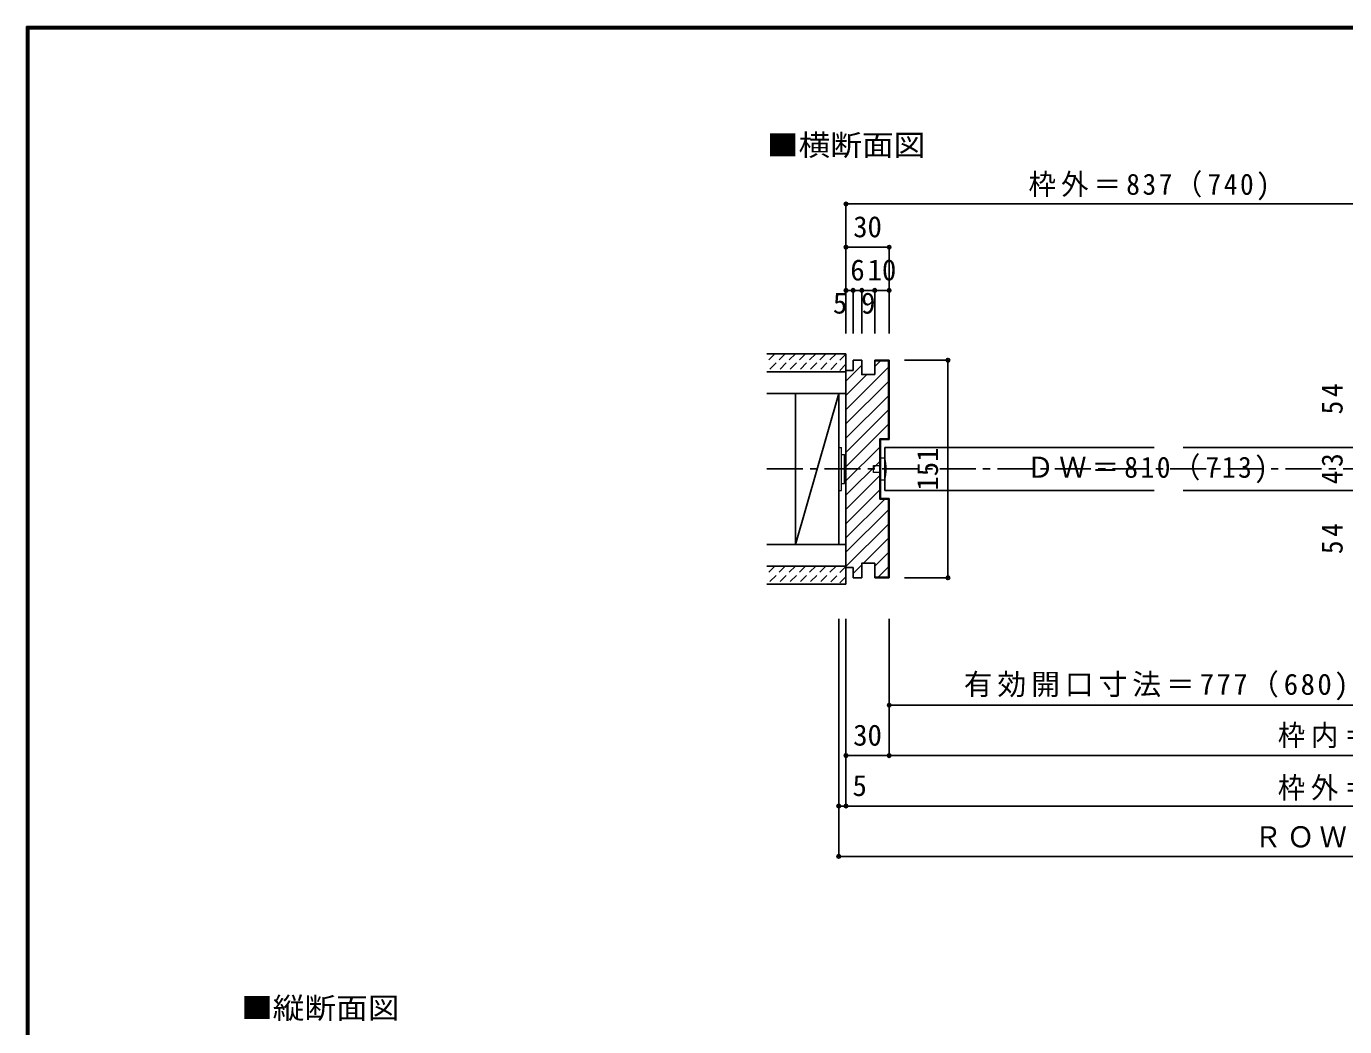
# Model space of a CAD drawing. Units: millimetres at full size, sheet at 1:5. Extents: x -973 to 977, y -718 to 696.
# Drawn here: x -973 to -58, y 1 to 696 of the extents above; entities that cross this region are included whole.
import ezdxf
from ezdxf.enums import TextEntityAlignment as Align

# ---------------------------------------------------------------- set-up
doc = ezdxf.new("R2010")
doc.units = ezdxf.units.MM
doc.header["$LTSCALE"] = 5
doc.header["$PDMODE"] = 32
doc.header["$PDSIZE"] = 2.5
doc.linetypes.add('CHAIN1', pattern=[8, 5, -1, 1, -1])
doc.linetypes.add('DASHED1', pattern=[1.8, 1.2, -0.6])
doc.layers.add('0-0_補助線', color=7, linetype='Continuous', lineweight=18)
doc.layers.add('0-7_金物', color=7, linetype='Continuous', lineweight=18)
for name, color, linetype in [('0-1_通り芯', 4, 'CHAIN1'), ('0-2_柱', 7, 'Continuous'), ('0-3_仕上げ', 2, 'Continuous'), ('0-4_枠', 3, 'Continuous'), ('0-6_扉', 6, 'Continuous'), ('0-A_文字', 7, 'Continuous'), ('0-B_寸法', 7, 'Continuous'), ('0-C_ハッチ', 4, 'DASHED1'), ('F-1_枠', 6, 'Continuous')]:
    doc.layers.add(name, color=color, linetype=linetype)
doc.styles.add('ＭＳ ゴシック', font='')
doc.styles.get('ＭＳ ゴシック').set_extended_font_data('MS Gothic')

msp = doc.modelspace()

# ---------------------------------------------------------------- linework, layer by layer
at = {"layer": '0-0_補助線'}
for p, q in [((-409.366, 373.5), (-409.366, 403.5)), ((-409.366, 403.5), (-407.366, 403.5)), ((-407.366, 373.5), (-407.366, 403.5)), ((-407.366, 398.5), (-405.366, 398.5)), ((-405.366, 378.5), (-405.366, 398.5)), ((-405.366, 397.5), (-404.359, 397.5)), ((-407.366, 378.5), (-405.366, 378.5)), ((-405.366, 379.5), (-404.359, 379.5)), ((-409.366, 373.5), (-407.366, 373.5))]:
    msp.add_line(p, q, dxfattribs=at)
at = {"layer": '0-1_通り芯'}
msp.add_line((-459.276, 388.5), (462.672, 388.5), dxfattribs=at)
at = {"layer": '0-2_柱'}
for p, q in [((-409.366, 441), (-439.366, 336)), ((-439.366, 441), (-439.366, 336)), ((-409.366, 441), (-439.366, 441)), ((-409.366, 336), (-409.366, 441)), ((-439.366, 336), (-409.366, 336))]:
    msp.add_line(p, q, dxfattribs=at)
at = {"layer": '0-3_仕上げ'}
for p, q in [((-459.276, 468.5), (-404.366, 468.5)), ((-404.366, 468.5), (-404.366, 456)), ((-459.276, 456), (-404.366, 456)), ((-404.366, 441), (-404.366, 456)), ((-459.276, 441), (-404.366, 441)), ((-459.276, 336), (-404.366, 336)), ((-404.366, 336), (-404.366, 321)), ((-459.276, 321), (-404.366, 321)), ((-404.366, 321), (-404.366, 308.5)), ((-459.276, 308.5), (-404.366, 308.5))]:
    msp.add_line(p, q, dxfattribs=at)
at = {"layer": '0-4_枠'}
for p, q in [((-393.366, 464), (-399.366, 464)), ((-399.366, 457), (-399.366, 464)), ((-384.366, 464), (-374.366, 464)), ((-384.366, 454), (-384.366, 464)), ((-384.366, 463.5), (-374.866, 463.5)), ((-374.866, 463.5), (-374.866, 409.5)), ((-374.366, 464), (-374.366, 409)), ((-399.366, 457), (-404.366, 457)), ((-404.366, 457), (-404.366, 320)), ((-380.866, 409.5), (-374.866, 409.5)), ((-380.866, 409.5), (-380.866, 367.5)), ((-380.366, 409), (-374.366, 409)), ((-380.866, 367.5), (-374.866, 367.5)), ((-374.866, 313.5), (-374.866, 367.5)), ((-374.366, 313), (-374.366, 368)), ((-384.366, 323), (-384.366, 313)), ((-399.366, 320), (-404.366, 320)), ((-399.366, 320), (-399.366, 313)), ((-393.366, 313), (-399.366, 313)), ((-384.366, 313.5), (-374.866, 313.5)), ((-384.366, 313), (-374.366, 313))]:
    msp.add_line(p, q, dxfattribs=at)
for points in [[(-384.366, 454), (-393.366, 454), (-393.366, 464)], [(-380.366, 409), (-380.366, 368), (-374.366, 368)], [(-384.366, 323), (-393.366, 323), (-393.366, 313)]]:
    msp.add_lwpolyline(points, dxfattribs=at)
at = {"layer": '0-6_扉'}
for p, q in [((-377.366, 373.5), (-377.366, 403.5)), ((-377.366, 403.5), (-190.357, 403.5)), ((-170.357, 403.5), (16.653, 403.5)), ((-377.366, 373.5), (-190.357, 373.5)), ((-170.357, 373.5), (16.653, 373.5))]:
    msp.add_line(p, q, dxfattribs=at)
at = {"layer": '0-7_金物'}
for p, q in [((-380.366, 396), (-380.366, 381)), ((-377.366, 396), (-380.366, 396)), ((-385.366, 391), (-380.366, 391)), ((-385.366, 386), (-385.366, 391)), ((-380.366, 386), (-385.366, 386)), ((-380.366, 381), (-377.366, 381))]:
    msp.add_line(p, q, dxfattribs=at)
msp.add_arc((-404.991, 388.5), 28.625, 344.81071, 15.18929, dxfattribs=at)
at = {"layer": '0-B_寸法', "color": 4}
for p, q in [((-404.366, 572.5), (-404.366, 482.5)), ((-404.366, 572.5), (16.653, 572.5)), ((-404.366, 542.5), (-374.366, 542.5)), ((-374.366, 542.5), (-374.366, 482.5)), ((-404.366, 512.5), (-374.366, 512.5)), ((-399.366, 512.5), (-399.366, 482.5)), ((-393.366, 512.5), (-393.366, 482.5)), ((-384.366, 512.5), (-384.366, 482.5)), ((-333.565, 464), (-363.629, 464)), ((-333.565, 314), (-333.565, 463)), ((-333.565, 313), (-363.629, 313)), ((-409.366, 154.5), (-409.366, 284.5)), ((-404.366, 284.5), (-404.366, 154.5)), ((-404.366, 154.5), (-404.366, 284.5)), ((-374.366, 284.5), (-374.366, 189.5)), ((-374.366, 224.5), (383.672, 224.5)), ((-404.366, 189.5), (407.672, 189.5)), ((-409.366, 119.5), (-409.366, 154.5)), ((-409.366, 154.5), (-404.366, 154.5)), ((-404.366, 154.5), (407.672, 154.5)), ((-409.366, 119.5), (412.672, 119.5))]:
    msp.add_line(p, q, dxfattribs=at)
at = {"layer": '0-B_寸法'}
for p in [(-404.366, 572.5), (-404.366, 542.5), (-374.366, 542.5), (-404.366, 512.5), (-399.366, 512.5), (-393.366, 512.5), (-384.366, 512.5), (-374.366, 512.5), (-333.565, 464), (-333.565, 313), (-374.366, 224.5), (-404.366, 189.5), (-374.366, 189.5), (-409.366, 154.5), (-404.366, 154.5), (-409.366, 119.5)]:
    msp.add_point(p, dxfattribs=at)
at = {"layer": '0-C_ハッチ'}
for p, q in [((-453.646, 468.5), (-459.276, 462.869)), ((-446.575, 468.5), (-459.075, 456)), ((-439.504, 468.5), (-452.004, 456)), ((-432.433, 468.5), (-444.933, 456)), ((-425.362, 468.5), (-437.862, 456)), ((-418.291, 468.5), (-430.791, 456)), ((-411.22, 468.5), (-423.72, 456)), ((-404.366, 468.282), (-416.649, 456)), ((-404.366, 461.211), (-409.577, 456)), ((-453.646, 321), (-459.276, 315.369)), ((-446.575, 321), (-459.075, 308.5)), ((-439.504, 321), (-452.004, 308.5)), ((-432.433, 321), (-444.933, 308.5)), ((-425.362, 321), (-437.862, 308.5)), ((-418.291, 321), (-430.791, 308.5)), ((-411.22, 321), (-423.72, 308.5)), ((-404.366, 320.782), (-416.649, 308.5)), ((-404.366, 313.711), (-409.577, 308.5))]:
    msp.add_line(p, q, dxfattribs=at)
at = {"layer": '0-C_ハッチ', "linetype": 'Continuous'}
for p, q in [((-404.366, 449.483), (-393.366, 460.483)), ((-404.366, 429.684), (-374.866, 459.184)), ((-384.366, 459.584), (-380.45, 463.5)), ((-404.366, 439.584), (-389.95, 454)), ((-404.366, 419.785), (-374.866, 449.285)), ((-404.366, 409.885), (-374.866, 439.385)), ((-404.366, 399.986), (-374.866, 429.486)), ((-404.366, 390.086), (-374.866, 419.586)), ((-404.366, 380.187), (-380.866, 403.687)), ((-404.366, 370.287), (-380.866, 393.787)), ((-404.366, 360.388), (-380.866, 383.888)), ((-404.366, 350.488), (-380.866, 373.988)), ((-404.366, 340.589), (-377.455, 367.5)), ((-404.366, 330.689), (-374.866, 360.189)), ((-404.366, 320.79), (-374.866, 350.29)), ((-392.257, 323), (-374.866, 340.39)), ((-384.366, 320.991), (-374.866, 330.491)), ((-399.366, 315.89), (-393.366, 321.89)), ((-381.958, 313.5), (-374.866, 320.591))]:
    msp.add_line(p, q, dxfattribs=at)
at = {"layer": 'F-1_枠'}
for p, q in [((-973.347, 695.833), (-973.347, -700.833)), ((-973.347, 695.833), (976.653, 695.833)), ((-972.514, 695.833), (-972.514, -700.833)), ((-971.68, 695.833), (-971.68, -700.833)), ((-973.347, 695), (976.653, 695)), ((-973.347, 694.167), (976.653, 694.167))]:
    msp.add_line(p, q, dxfattribs=at)

# ---------------------------------------------------------------- texts
at = {"layer": '0-A_文字', "style": 'ＭＳ ゴシック', "width": 1.1}
for s, p in [('■横断面図', (-459.276, 601.667)), ('■縦断面図', (-824.347, 2.5))]:
    msp.add_text(s, height=14.66, dxfattribs=at).set_placement(p, align=Align.BOTTOM_LEFT)
at = {"layer": '0-B_寸法', "style": 'ＭＳ ゴシック'}
for s, p in [('30', (-399.366, 545)), ('6', (-401.366, 515)), ('10', (-389.366, 515)), ('5', (-413.442, 491.993)), ('9', (-393.866, 491.993)), ('30', (-399.366, 192)), ('5', (-399.842, 157))]:
    msp.add_text(s, height=14.66, dxfattribs=at).set_placement(p, align=Align.BOTTOM_LEFT)
msp.add_text('151', height=14.66, rotation=90, dxfattribs=at).set_placement((-336.065, 373.5), align=Align.BOTTOM_LEFT)
at = {"layer": '0-B_寸法', "char_height": 14.66, "attachment_point": 7, "style": 'ＭＳ ゴシック'}
for s, insert in [('\\T1.19;\\W0.95;枠外＝837（740)', (-277.607, 575)), ('\\T1.19;\\W0.95;ＤＷ＝810（713)', (-278.968, 378.5)), ('\\T1.17;有効開口寸法＝777（680)', (-322.607, 227.81)), ('\\T1.21;\\W0.95;枠内＝1,590（1,396)', (-104.597, 192.41)), ('\\T1.21;\\W0.95;枠外＝1,644（1,450)', (-104.597, 155.958)), ('\\T1.19;\\W0.95;ＲＯＷ＝1,654（1,460）', (-120.847, 122))]:
    msp.add_mtext(s, dxfattribs=dict(at, insert=insert))
at = {"layer": '0-B_寸法', "char_height": 14.66, "attachment_point": 7, "rotation": 90, "style": 'ＭＳ ゴシック'}
for s, insert in [('\\T1.27;\\W0.95;54', (-59.372, 426.375)), ('\\T1.27;\\W0.95;43', (-59.372, 377.875)), ('\\T1.27;\\W0.95;54', (-59.372, 329.375))]:
    msp.add_mtext(s, dxfattribs=dict(at, insert=insert))

doc.saveas('drawing.dxf')
